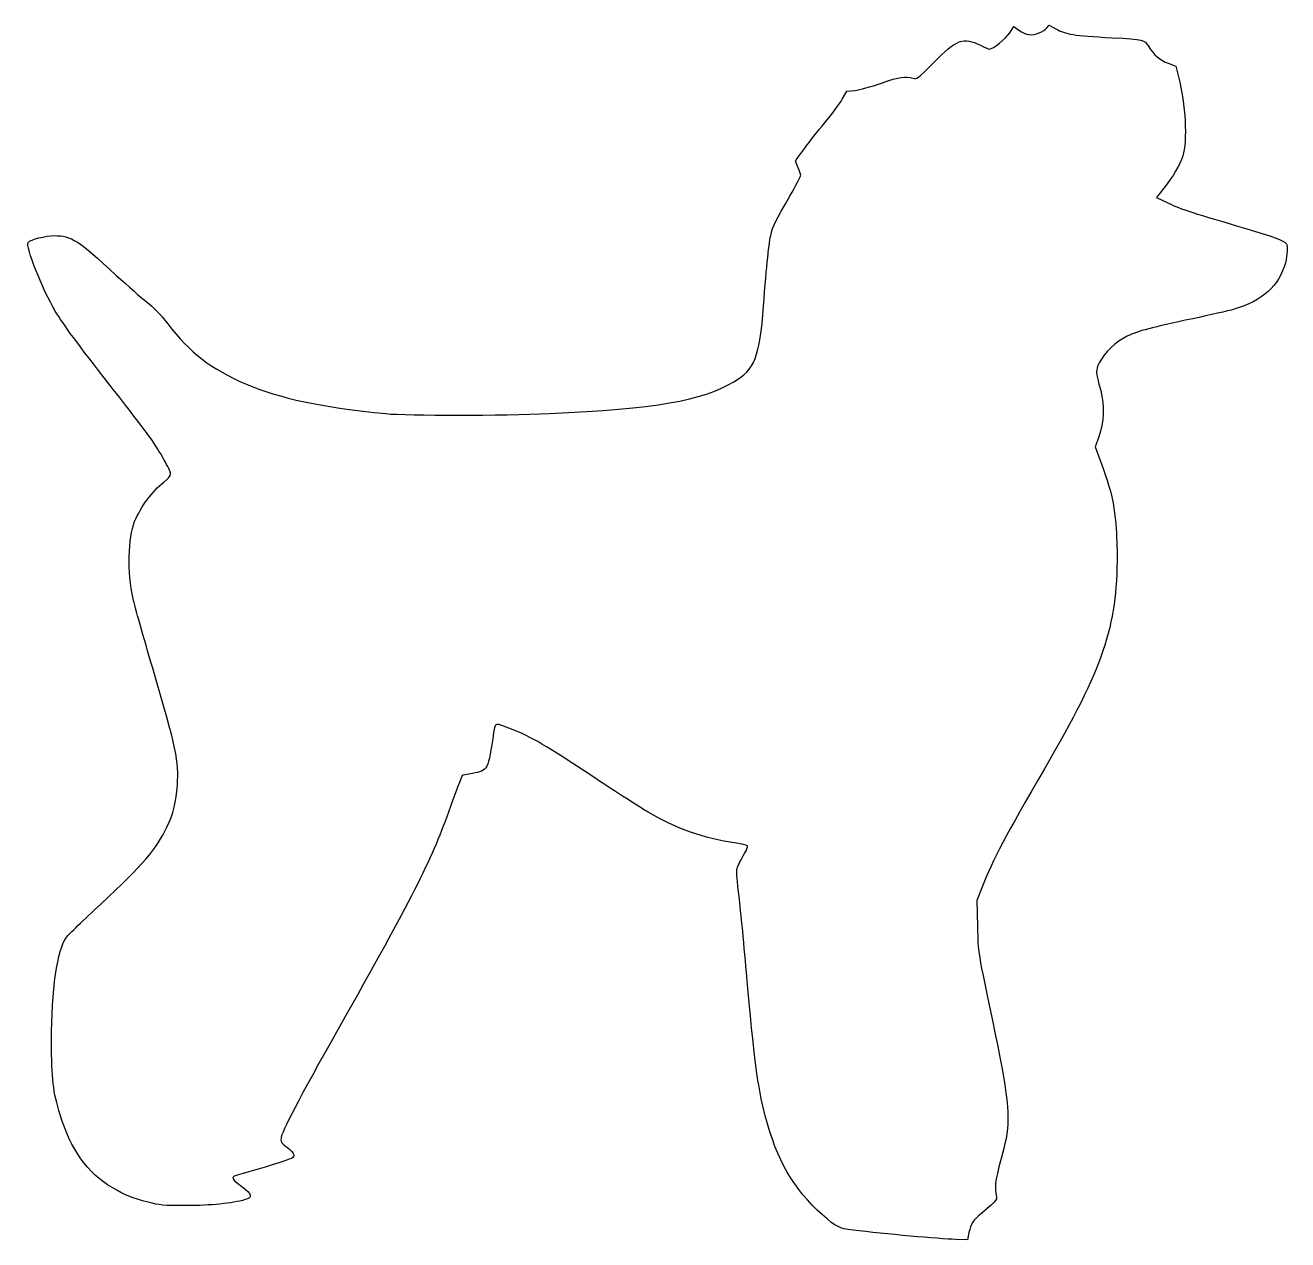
# Model space of a CAD drawing. Header units: centimetres. Extents: x -17.7 to 17.7, y -17 to 17.
import ezdxf

# ---------------------------------------------------------------- set-up
doc = ezdxf.new("R2010")
doc.units = ezdxf.units.CM
doc.header["$MEASUREMENT"] = 0
doc.layers.add('Layer 1', color=7, linetype='Continuous')

msp = doc.modelspace()

# ---------------------------------------------------------------- linework, layer by layer
at = {"layer": 'Layer 1'}
msp.add_open_spline([(10.91495, 16.92628), (10.87614, 16.88747), (10.78089, 16.82045), (10.69623, 16.78517), (10.69623, 16.78517), (10.5022, 16.69698), (10.32229, 16.7252), (10.12826, 16.86278), (10.12826, 16.86278), (10.12826, 16.86278), (9.98715, 16.96509), (9.98715, 16.96509), (9.98715, 16.96509), (9.98715, 16.96509), (9.87426, 16.78517), (9.87426, 16.78517), (9.87426, 16.78517), (9.76843, 16.62289), (9.40507, 16.33361), (9.30276, 16.33361), (9.30276, 16.33361), (9.28512, 16.33361), (9.17223, 16.383), (9.05229, 16.43944), (9.05229, 16.43944), (8.56546, 16.67933), (8.39612, 16.61583), (7.72937, 15.94202), (7.72937, 15.94202), (7.27781, 15.49046), (7.27781, 15.49046), (7.15787, 15.52221), (7.15787, 15.52221), (6.9462, 15.58218), (6.80509, 15.56102), (6.27945, 15.3811), (6.27945, 15.3811), (5.9937, 15.28232), (5.65856, 15.1906), (5.53862, 15.17649), (5.53862, 15.17649), (5.53862, 15.17649), (5.31284, 15.1518), (5.31284, 15.1518), (5.31284, 15.1518), (5.31284, 15.1518), (5.18584, 14.93308), (5.18584, 14.93308), (5.18584, 14.93308), (5.11881, 14.80961), (4.89303, 14.50975), (4.68842, 14.2628), (4.68842, 14.2628), (4.28625, 13.77597), (3.88056, 13.23974), (3.88056, 13.19388), (3.88056, 13.19388), (3.88056, 13.17977), (3.91231, 13.09863), (3.95112, 13.01396), (3.95112, 13.01396), (3.98993, 12.92929), (4.02168, 12.83404), (4.02168, 12.80229), (4.02168, 12.80229), (4.02168, 12.77407), (3.8841, 12.51301), (3.71829, 12.22021), (3.71829, 12.22021), (3.31612, 11.52524), (3.25615, 11.39824), (3.19265, 11.15835), (3.19265, 11.15835), (3.13621, 10.93963), (3.06918, 10.3011), (2.98098, 9.13693), (2.98098, 9.13693), (2.87515, 7.71876), (2.73404, 7.35893), (2.14842, 7.02026), (2.14842, 7.02026), (1.24884, 6.49109), (-0.03527, 6.27237), (-3.01625, 6.13479), (-3.01625, 6.13479), (-4.31094, 6.07482), (-6.985, 6.07482), (-7.58472, 6.13126), (-7.58472, 6.13126), (-9.38741, 6.30765), (-10.55158, 6.55459), (-11.51466, 6.96734), (-11.51466, 6.96734), (-12.47422, 7.37656), (-13.07041, 7.83517), (-13.69483, 8.64303), (-13.69483, 8.64303), (-13.91708, 8.93231), (-14.08994, 9.1087), (-14.28397, 9.26039), (-14.28397, 9.26039), (-14.43566, 9.37681), (-14.81666, 9.71195), (-15.13416, 10.00122), (-15.13416, 10.00122), (-16.20308, 10.99253), (-16.39005, 11.11247), (-16.85924, 11.11247), (-16.85924, 11.11247), (-17.11677, 11.11247), (-17.52952, 11.00664), (-17.60007, 10.92197), (-17.60007, 10.92197), (-17.68121, 10.82319), (-17.19438, 9.58494), (-16.8416, 9.00286), (-16.8416, 9.00286), (-16.60171, 8.60422), (-16.24188, 8.12092), (-15.30349, 6.92147), (-15.30349, 6.92147), (-14.84135, 6.33233), (-14.35452, 5.69733), (-14.22046, 5.51036), (-14.22046, 5.51036), (-13.89943, 5.05528), (-13.61721, 4.55786), (-13.61721, 4.44497), (-13.61721, 4.44497), (-13.62074, 4.38147), (-13.67013, 4.31797), (-13.80065, 4.21566), (-13.80065, 4.21566), (-14.13579, 3.95108), (-14.44271, 3.5348), (-14.61909, 3.11147), (-14.61909, 3.11147), (-14.80606, 2.66344), (-14.82723, 1.67919), (-14.66142, 0.95247), (-14.66142, 0.95247), (-14.61556, 0.74786), (-14.36861, -0.1235), (-14.11461, -0.98781), (-14.11461, -0.98781), (-13.45139, -3.24912), (-13.3773, -3.59484), (-13.42317, -4.26512), (-13.42317, -4.26512), (-13.45139, -4.7202), (-13.53959, -5.06945), (-13.71598, -5.4434), (-13.71598, -5.4434), (-14.00526, -6.04665), (-14.38979, -6.49468), (-15.56101, -7.58829), (-15.56101, -7.58829), (-16.04432, -8.03632), (-16.4747, -8.4526), (-16.52409, -8.5161), (-16.52409, -8.5161), (-16.78515, -8.86182), (-16.95095, -10.00129), (-16.94742, -11.43004), (-16.94742, -11.43004), (-16.94389, -12.49896), (-16.90509, -12.83057), (-16.704, -13.49379), (-16.704, -13.49379), (-16.41472, -14.44629), (-15.92436, -15.13421), (-15.25056, -15.52579), (-15.25056, -15.52579), (-14.89073, -15.73746), (-14.68964, -15.8186), (-14.24514, -15.93501), (-14.24514, -15.93501), (-13.90647, -16.0232), (-13.83239, -16.03026), (-13.17622, -16.03026), (-13.17622, -16.03026), (-12.47772, -16.03026), (-11.90622, -15.97029), (-11.52875, -15.86445), (-11.52875, -15.86445), (-11.3065, -15.79742), (-11.32767, -15.72334), (-11.624, -15.49403), (-11.624, -15.49403), (-11.98031, -15.21886), (-11.98383, -15.22945), (-11.44761, -15.09539), (-11.44761, -15.09539), (-11.19714, -15.03189), (-10.30108, -14.74614), (-10.23053, -14.71086), (-10.23053, -14.71086), (-10.11411, -14.64736), (-10.14939, -14.55211), (-10.34342, -14.40394), (-10.34342, -14.40394), (-10.50217, -14.28752), (-10.53039, -14.24872), (-10.52334, -14.16052), (-10.52334, -14.16052), (-10.50923, -13.97355), (-10.0224, -13.03869), (-8.92526, -11.09488), (-8.92526, -11.09488), (-6.82976, -7.38366), (-6.34293, -6.4241), (-5.83845, -5.02357), (-5.83845, -5.02357), (-5.65501, -4.51557), (-5.46451, -4.00757), (-5.45039, -3.99346), (-5.45039, -3.99346), (-5.44686, -3.98993), (-5.31986, -3.96171), (-5.16817, -3.93702), (-5.16817, -3.93702), (-4.73425, -3.86294), (-4.72367, -3.84177), (-4.57198, -2.78696), (-4.57198, -2.78696), (-4.53317, -2.51179), (-4.5367, -2.51179), (-4.07104, -2.69877), (-4.07104, -2.69877), (-3.48543, -2.9316), (-3.14676, -3.12916), (-1.79562, -4.02521), (-1.79562, -4.02521), (-1.14651, -4.4556), (-0.45154, -4.90363), (-0.25045, -5.02004), (-0.25045, -5.02004), (0.58211, -5.49629), (1.25591, -5.73618), (2.22252, -5.8914), (2.22252, -5.8914), (2.36716, -5.91609), (2.50474, -5.94432), (2.52591, -5.95843), (2.52591, -5.95843), (2.55413, -5.97254), (2.51533, -6.06779), (2.41302, -6.24418), (2.41302, -6.24418), (2.32835, -6.38882), (2.24721, -6.55815), (2.23663, -6.62518), (2.23663, -6.62518), (2.22252, -6.68868), (2.24721, -6.99912), (2.28955, -7.3131), (2.28955, -7.3131), (2.32836, -7.62707), (2.42713, -8.61485), (2.50474, -9.50738), (2.50474, -9.50738), (2.71993, -11.98388), (2.81166, -12.66121), (3.03038, -13.51846), (3.03038, -13.51846), (3.35141, -14.75671), (3.8206, -15.5681), (4.63199, -16.29129), (4.63199, -16.29129), (5.00241, -16.6229), (5.09766, -16.66876), (5.48571, -16.71815), (5.48571, -16.71815), (6.37118, -16.82398), (7.89871, -16.96509), (8.35732, -16.97568), (8.35732, -16.97568), (8.35732, -16.97568), (8.69246, -16.98626), (8.69246, -16.98626), (8.69246, -16.98626), (8.69246, -16.98626), (8.73127, -16.78518), (8.73127, -16.78518), (8.73127, -16.78518), (8.78419, -16.53471), (8.8371, -16.45357), (9.08758, -16.23837), (9.08758, -16.23837), (9.54619, -15.85384), (9.52502, -15.88206), (9.48269, -15.67393), (9.48269, -15.67393), (9.44388, -15.47637), (9.48269, -15.2506), (9.70494, -14.42862), (9.70494, -14.42862), (9.9025, -13.69131), (9.86016, -13.10218), (9.46858, -11.23598), (9.46858, -11.23598), (8.94647, -8.7489), (8.9888, -9.01701), (8.97116, -8.21973), (8.97116, -8.21973), (8.97116, -8.21973), (8.95352, -7.49654), (8.95352, -7.49654), (8.95352, -7.49654), (8.95352, -7.49654), (9.11227, -7.09085), (9.11227, -7.09085), (9.11227, -7.09085), (9.39449, -6.3606), (9.76491, -5.65857), (10.84088, -3.81002), (10.84088, -3.81002), (12.49894, -0.9631), (12.87641, 0.14815), (12.87641, 2.1872), (12.87641, 2.1872), (12.87641, 2.83984), (12.80585, 3.51364), (12.70002, 3.92639), (12.70002, 3.92639), (12.66121, 4.07808), (12.5448, 4.42733), (12.44602, 4.7025), (12.44602, 4.7025), (12.44602, 4.7025), (12.2661, 5.20344), (12.2661, 5.20344), (12.2661, 5.20344), (12.2661, 5.20344), (12.36841, 5.48566), (12.36841, 5.48566), (12.36841, 5.48566), (12.50952, 5.88077), (12.52716, 6.36055), (12.4178, 6.77683), (12.4178, 6.77683), (12.27316, 7.32716), (12.27316, 7.33422), (12.37547, 7.54941), (12.37547, 7.54941), (12.51305, 7.83163), (12.84819, 8.15266), (13.16216, 8.30083), (13.16216, 8.30083), (13.4726, 8.44547), (13.83949, 8.54425), (14.99308, 8.78766), (14.99308, 8.78766), (15.46933, 8.88644), (15.98791, 9.00638), (16.15019, 9.05224), (16.15019, 9.05224), (16.94041, 9.28155), (17.41666, 9.71546), (17.586, 10.35399), (17.586, 10.35399), (17.64244, 10.57977), (17.65303, 10.81966), (17.61069, 10.89021), (17.61069, 10.89021), (17.5613, 10.96782), (17.20147, 11.10188), (16.5065, 11.30649), (16.5065, 11.30649), (15.07422, 11.72277), (14.64736, 11.86035), (14.31575, 12.0191), (14.31575, 12.0191), (14.31575, 12.0191), (13.97708, 12.18138), (13.97708, 12.18138), (13.97708, 12.18138), (13.97708, 12.18138), (14.18522, 12.43891), (14.18522, 12.43891), (14.18522, 12.43891), (14.44628, 12.77052), (14.62266, 13.07038), (14.71439, 13.34555), (14.71439, 13.34555), (14.84845, 13.74772), (14.792, 14.80958), (14.59445, 15.55394), (14.59445, 15.55394), (14.59445, 15.55394), (14.51684, 15.8538), (14.51684, 15.8538), (14.51684, 15.8538), (14.51684, 15.8538), (14.3087, 15.93494), (14.3087, 15.93494), (14.3087, 15.93494), (14.07234, 16.02313), (13.91359, 16.16425), (13.75484, 16.41119), (13.75484, 16.41119), (13.62784, 16.60522), (13.65606, 16.60169), (12.73531, 16.65108), (12.73531, 16.65108), (11.63817, 16.71105), (11.44414, 16.7428), (11.16192, 16.90155), (11.16192, 16.90155), (11.16192, 16.90155), (10.97848, 17.00033), (10.97848, 17.00033), (10.97848, 17.00033), (10.97848, 17.00033), (10.91498, 16.92625), (10.91498, 16.92625), (10.91498, 16.92625), (10.91498, 16.92625), (10.91495, 16.92628), (10.91495, 16.92628)], degree=3, knots=[0, 0, 0, 0, 0.00943396, 0.00943396, 0.00943396, 0.00943396, 0.01886792, 0.01886792, 0.01886792, 0.01886792, 0.02830189, 0.02830189, 0.02830189, 0.02830189, 0.03773585, 0.03773585, 0.03773585, 0.03773585, 0.04716981, 0.04716981, 0.04716981, 0.04716981, 0.05660377, 0.05660377, 0.05660377, 0.05660377, 0.06603774, 0.06603774, 0.06603774, 0.06603774, 0.0754717, 0.0754717, 0.0754717, 0.0754717, 0.08490566, 0.08490566, 0.08490566, 0.08490566, 0.09433962, 0.09433962, 0.09433962, 0.09433962, 0.10377358, 0.10377358, 0.10377358, 0.10377358, 0.11320755, 0.11320755, 0.11320755, 0.11320755, 0.12264151, 0.12264151, 0.12264151, 0.12264151, 0.13207547, 0.13207547, 0.13207547, 0.13207547, 0.14150943, 0.14150943, 0.14150943, 0.14150943, 0.1509434, 0.1509434, 0.1509434, 0.1509434, 0.16037736, 0.16037736, 0.16037736, 0.16037736, 0.16981132, 0.16981132, 0.16981132, 0.16981132, 0.17924528, 0.17924528, 0.17924528, 0.17924528, 0.18867925, 0.18867925, 0.18867925, 0.18867925, 0.19811321, 0.19811321, 0.19811321, 0.19811321, 0.20754717, 0.20754717, 0.20754717, 0.20754717, 0.21698113, 0.21698113, 0.21698113, 0.21698113, 0.22641509, 0.22641509, 0.22641509, 0.22641509, 0.23584906, 0.23584906, 0.23584906, 0.23584906, 0.24528302, 0.24528302, 0.24528302, 0.24528302, 0.25471698, 0.25471698, 0.25471698, 0.25471698, 0.26415094, 0.26415094, 0.26415094, 0.26415094, 0.27358491, 0.27358491, 0.27358491, 0.27358491, 0.28301887, 0.28301887, 0.28301887, 0.28301887, 0.29245283, 0.29245283, 0.29245283, 0.29245283, 0.30188679, 0.30188679, 0.30188679, 0.30188679, 0.31132075, 0.31132075, 0.31132075, 0.31132075, 0.32075472, 0.32075472, 0.32075472, 0.32075472, 0.33018868, 0.33018868, 0.33018868, 0.33018868, 0.33962264, 0.33962264, 0.33962264, 0.33962264, 0.3490566, 0.3490566, 0.3490566, 0.3490566, 0.35849057, 0.35849057, 0.35849057, 0.35849057, 0.36792453, 0.36792453, 0.36792453, 0.36792453, 0.37735849, 0.37735849, 0.37735849, 0.37735849, 0.38679245, 0.38679245, 0.38679245, 0.38679245, 0.39622642, 0.39622642, 0.39622642, 0.39622642, 0.40566038, 0.40566038, 0.40566038, 0.40566038, 0.41509434, 0.41509434, 0.41509434, 0.41509434, 0.4245283, 0.4245283, 0.4245283, 0.4245283, 0.43396226, 0.43396226, 0.43396226, 0.43396226, 0.44339623, 0.44339623, 0.44339623, 0.44339623, 0.45283019, 0.45283019, 0.45283019, 0.45283019, 0.46226415, 0.46226415, 0.46226415, 0.46226415, 0.47169811, 0.47169811, 0.47169811, 0.47169811, 0.48113208, 0.48113208, 0.48113208, 0.48113208, 0.49056604, 0.49056604, 0.49056604, 0.49056604, 0.5, 0.5, 0.5, 0.5, 0.50943396, 0.50943396, 0.50943396, 0.50943396, 0.51886792, 0.51886792, 0.51886792, 0.51886792, 0.52830189, 0.52830189, 0.52830189, 0.52830189, 0.53773585, 0.53773585, 0.53773585, 0.53773585, 0.54716981, 0.54716981, 0.54716981, 0.54716981, 0.55660377, 0.55660377, 0.55660377, 0.55660377, 0.56603774, 0.56603774, 0.56603774, 0.56603774, 0.5754717, 0.5754717, 0.5754717, 0.5754717, 0.58490566, 0.58490566, 0.58490566, 0.58490566, 0.59433962, 0.59433962, 0.59433962, 0.59433962, 0.60377358, 0.60377358, 0.60377358, 0.60377358, 0.61320755, 0.61320755, 0.61320755, 0.61320755, 0.62264151, 0.62264151, 0.62264151, 0.62264151, 0.63207547, 0.63207547, 0.63207547, 0.63207547, 0.64150943, 0.64150943, 0.64150943, 0.64150943, 0.6509434, 0.6509434, 0.6509434, 0.6509434, 0.66037736, 0.66037736, 0.66037736, 0.66037736, 0.66981132, 0.66981132, 0.66981132, 0.66981132, 0.67924528, 0.67924528, 0.67924528, 0.67924528, 0.68867925, 0.68867925, 0.68867925, 0.68867925, 0.69811321, 0.69811321, 0.69811321, 0.69811321, 0.70754717, 0.70754717, 0.70754717, 0.70754717, 0.71698113, 0.71698113, 0.71698113, 0.71698113, 0.72641509, 0.72641509, 0.72641509, 0.72641509, 0.73584906, 0.73584906, 0.73584906, 0.73584906, 0.74528302, 0.74528302, 0.74528302, 0.74528302, 0.75471698, 0.75471698, 0.75471698, 0.75471698, 0.76415094, 0.76415094, 0.76415094, 0.76415094, 0.77358491, 0.77358491, 0.77358491, 0.77358491, 0.78301887, 0.78301887, 0.78301887, 0.78301887, 0.79245283, 0.79245283, 0.79245283, 0.79245283, 0.80188679, 0.80188679, 0.80188679, 0.80188679, 0.81132075, 0.81132075, 0.81132075, 0.81132075, 0.82075472, 0.82075472, 0.82075472, 0.82075472, 0.83018868, 0.83018868, 0.83018868, 0.83018868, 0.83962264, 0.83962264, 0.83962264, 0.83962264, 0.8490566, 0.8490566, 0.8490566, 0.8490566, 0.85849057, 0.85849057, 0.85849057, 0.85849057, 0.86792453, 0.86792453, 0.86792453, 0.86792453, 0.87735849, 0.87735849, 0.87735849, 0.87735849, 0.88679245, 0.88679245, 0.88679245, 0.88679245, 0.89622642, 0.89622642, 0.89622642, 0.89622642, 0.90566038, 0.90566038, 0.90566038, 0.90566038, 0.91509434, 0.91509434, 0.91509434, 0.91509434, 0.9245283, 0.9245283, 0.9245283, 0.9245283, 0.93396226, 0.93396226, 0.93396226, 0.93396226, 0.94339623, 0.94339623, 0.94339623, 0.94339623, 0.95283019, 0.95283019, 0.95283019, 0.95283019, 0.96226415, 0.96226415, 0.96226415, 0.96226415, 0.97169811, 0.97169811, 0.97169811, 0.97169811, 0.98113208, 0.98113208, 0.98113208, 0.98113208, 1, 1, 1, 1], dxfattribs=at)

doc.saveas('drawing.dxf')
